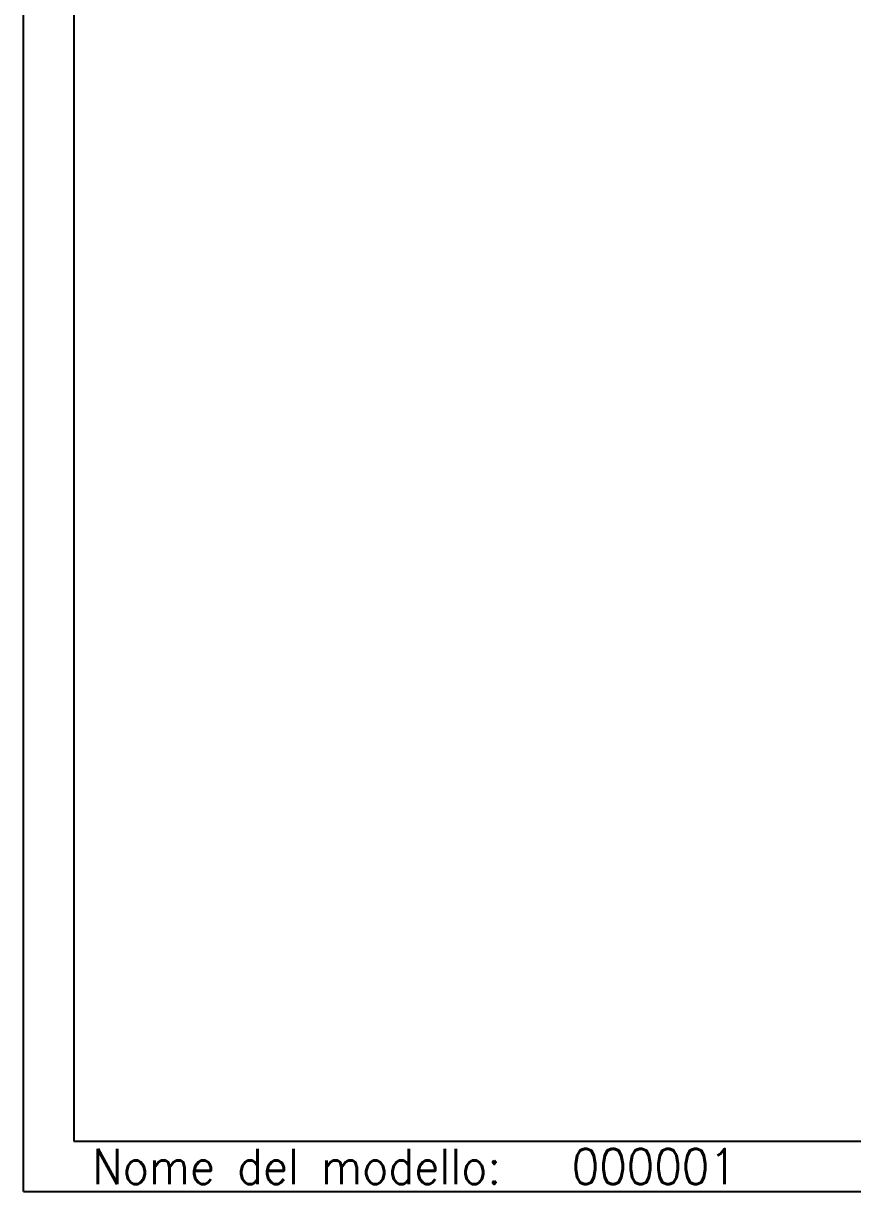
# Model space of a CAD drawing. Header units: millimetres. Extents: x 0 to 840, y 0 to 594.
# Drawn here: x 0 to 164.7, y 0 to 232.1 of the extents above; entities that cross this region are included whole.
import ezdxf

# ---------------------------------------------------------------- set-up
doc = ezdxf.new("R2010")
doc.units = ezdxf.units.MM
doc.header["$LTSCALE"] = 46.2
doc.layers.get('0').update_dxf_attribs({"linetype": 'CONTINUOUS', "true_color": 0xffffff})
doc.styles.add('textstyle23', font='')
doc.styles.add('textstyle26', font='')
doc.styles.get('textstyle23').set_extended_font_data('Standard')
doc.styles.get('textstyle26').set_extended_font_data('Standard')

msp = doc.modelspace()

# ---------------------------------------------------------------- linework, layer by layer
at = {"color": 4, "linetype": 'CONTINUOUS', "true_color": 0x00ffff}
for q in [(0, 594), (840, 0)]:
    msp.add_line((0, 0), q, dxfattribs=at)
at = {"color": 7, "linetype": 'CONTINUOUS', "true_color": 0xffffff}
for p, q in [((10, 584), (10, 10)), ((10, 10), (830, 10))]:
    msp.add_line(p, q, dxfattribs=at)

# ---------------------------------------------------------------- texts
at = {"color": 2, "linetype": 'CONTINUOUS', "true_color": 0xffff00}
for s, style, p in [('Nome del modello:', 'textstyle26', (13.72, 1.49)), ('000001', 'textstyle23', (108.92, 1.49))]:
    msp.add_text(s, height=7, dxfattribs=dict(at, style=style)).set_placement(p)

doc.saveas('drawing.dxf')
